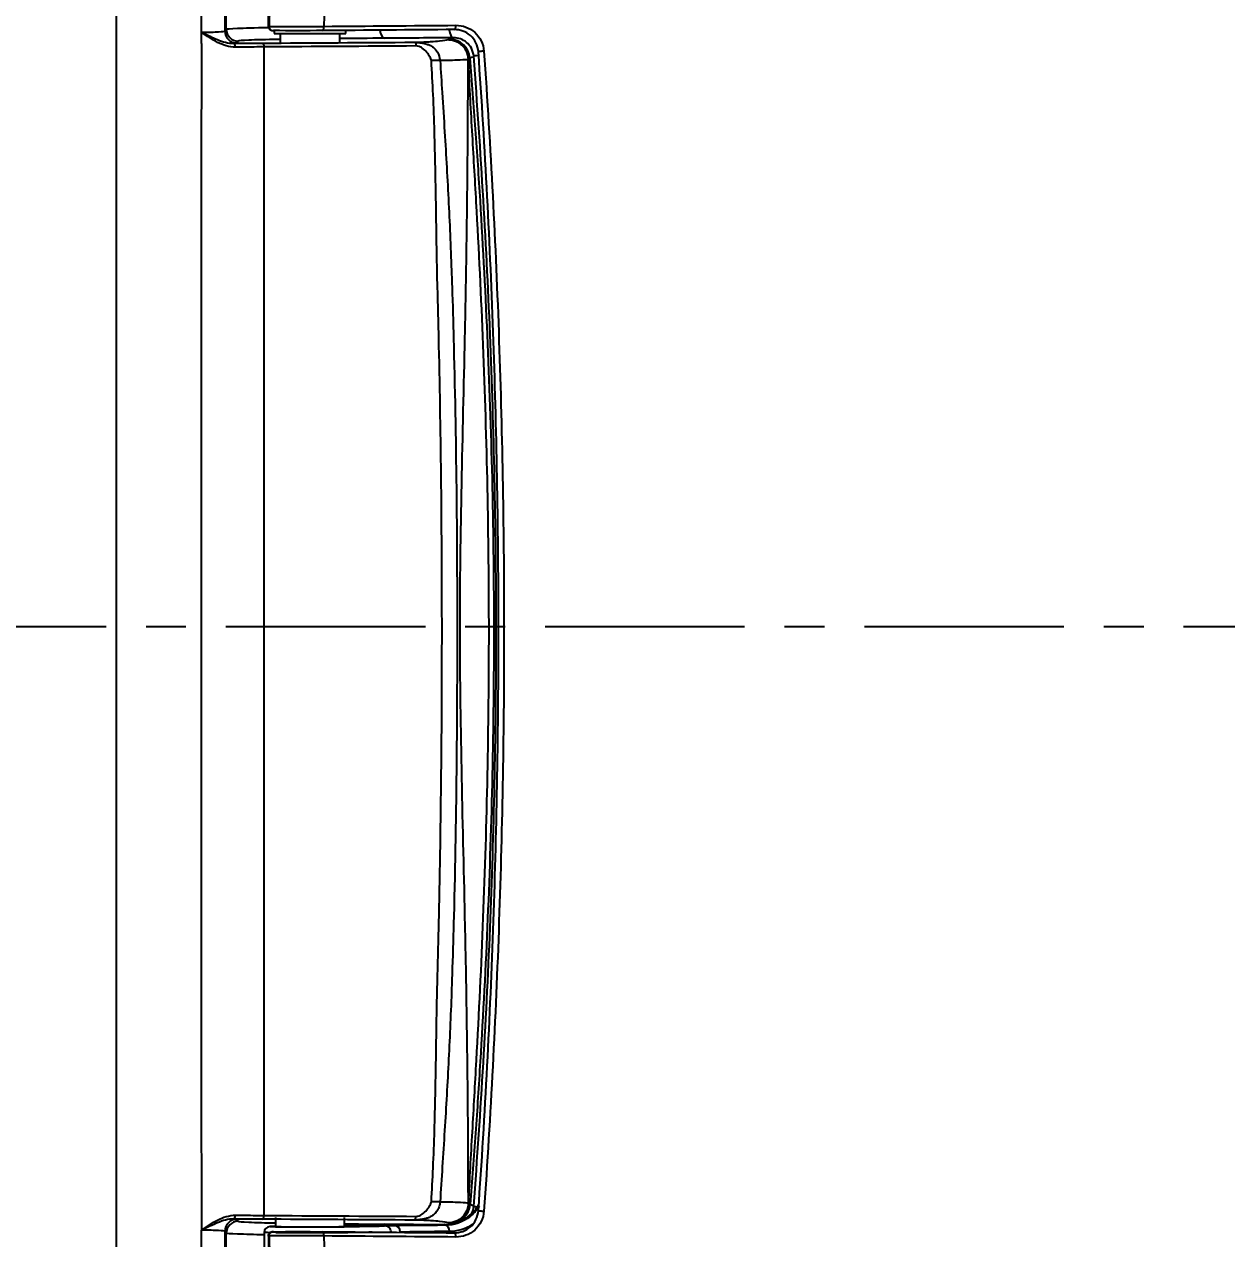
# Model space of a CAD drawing. Extents: x 2340 to 8415, y -46 to 2482.
# Drawn here: x 2671.3 to 2972.6, y 1547.7 to 1852.1 of the extents above; entities that cross this region are included whole.
import ezdxf

# ---------------------------------------------------------------- set-up
doc = ezdxf.new("R2010")
doc.units = 0
doc.header["$LTSCALE"] = 20
doc.header["$MEASUREMENT"] = 0
doc.linetypes.add('CENTER', pattern=[2, 1.25, -0.25, 0.25, -0.25])
doc.layers.get('0').update_dxf_attribs({"linetype": 'CONTINUOUS'})
doc.layers.get('DEFPOINTS').update_dxf_attribs({"linetype": 'CONTINUOUS'})
doc.layers.add('1', color=7, linetype='CONTINUOUS')
doc.layers.add('CENTER', color=2, linetype='CENTER')
doc.styles.get("Standard").update_dxf_attribs({"font": 'NanumGothic.ttf'})
doc.dimstyles.get("Standard").update_dxf_attribs({"dimtxt": 2.7, "dimasz": 2.5, "dimexe": 1.5, "dimexo": 1.5, "dimgap": 1.5, "dimtad": 1, "dimdec": 0, "dimlfac": 10, "dimzin": 0, "dimdsep": 46, "dimtxsty": 'Standard', "dimcen": 0, "dimclrt": 2, "dimadec": 0, "dimazin": 0, "dimtfac": 1, "dimtdec": 0, "dimtmove": 0, "dimatfit": 3, "dimfxl": 0, "dimtolj": 1, "dimtzin": 0, "dimarcsym": 0})

# ---------------------------------------------------------------- blocks, each defined once
blk = doc.blocks.new('*D38')
at = {"color": 3, "lineweight": -2}
for p, q in [((2501.76, 1702.69), (2501.76, 1984)), ((3179.32, 1702.69), (3179.32, 1984)), ((2521.76, 1979), (3159.32, 1979))]:
    blk.add_line(p, q, dxfattribs=at)
at = {"color": 3}
for points in [[(2521.76, 1982.34), (2521.76, 1975.67), (2501.76, 1979)], [(3159.32, 1982.34), (3159.32, 1975.67), (3179.32, 1979)]]:
    blk.add_solid(points, dxfattribs=at)
at = {"layer": 'DEFPOINTS', "color": 0}
for p in [(3179.32, 1979), (2501.76, 1701.19), (3179.32, 1701.19)]:
    blk.add_point(p, dxfattribs=at)
at = {"color": 2, "insert": (2840.54, 2003.16), "char_height": 26, "attachment_point": 5}
blk.add_mtext('\\A1;680', dxfattribs=at)
blk = doc.blocks.new('*D39')
at = {"color": 3, "lineweight": -2}
for p, q in [((2782.46, 1899.59), (3319.79, 1899.59)), ((3314.79, 1879.59), (3314.79, 1520.39)), ((2771.44, 1500.39), (3319.79, 1500.39))]:
    blk.add_line(p, q, dxfattribs=at)
at = {"color": 3}
for points in [[(3311.46, 1879.59), (3318.13, 1879.59), (3314.79, 1899.59)], [(3311.46, 1520.39), (3318.13, 1520.39), (3314.79, 1500.39)]]:
    blk.add_solid(points, dxfattribs=at)
at = {"layer": 'DEFPOINTS', "color": 0}
for p in [(2780.96, 1899.59), (2769.94, 1500.39), (3314.79, 1500.39)]:
    blk.add_point(p, dxfattribs=at)
at = {"color": 2, "insert": (3290.73, 1699.99), "char_height": 26, "attachment_point": 5, "rotation": 90}
blk.add_mtext('\\A1;400', dxfattribs=at)

msp = doc.modelspace()

# ---------------------------------------------------------------- linework, layer by layer
at = {"layer": '1', "color": 0, "linetype": 'Continuous'}
for p, q in [((2721.51, 1850.38), (2721.87, 1850.89)), ((2732.34, 1851.55), (2732.34, 1851.55)), ((2724.87, 1847.89), (2724.51, 1847.38)), ((2733.85, 1850.51), (2733.85, 1849.76)), ((2733.85, 1849.76), (2742.85, 1849.76)), ((2735.35, 1849.76), (2735.35, 1847.19)), ((2742.85, 1849.76), (2751.85, 1849.76)), ((2750.35, 1847.26), (2750.35, 1849.76)), ((2751.85, 1849.76), (2751.85, 1850.55)), ((2724.51, 1552.59), (2724.87, 1552.08)), ((2734.2, 1553.01), (2734.2, 1550.77)), ((2751.5, 1550.77), (2751.5, 1553.01)), ((2721.87, 1549.08), (2721.51, 1549.59)), ((2732.84, 1550.77), (2732.85, 1550.77)), ((2731.35, 1549.26), (2731.35, 1549.27))]:
    msp.add_line(p, q, dxfattribs=at)
for centre, major_axis, ratio, start_param, end_param in [((2724.87, 1850.89), (2.45, -1.73), 0.999885, 3.75542, 5.326109), ((2732.84, 1851.54), (-0.5, 0.01), 0.054129, 5.230297, 6.284099), ((2732.84, 1851.49), (-0.499, -0.036), 0.024369, 0.000478, 1.049964), ((2745.92, 1851.51), (-0.008, 1), 0.423618, 3.122325, 4.767864), ((2778.87, 1851.71), (0.02, -3), 0.411135, 5.035979, 6.269598), ((2779.03, 1851.77), (-0.008, 1), 0.396739, 3.122579, 4.785283), ((2724.51, 1850.38), (2.45, -1.73), 0.999885, 3.75542, 5.326109), ((2761.56, 1851.61), (0.02, -3), 0.435524, 5.04799, 6.269426), ((2777.92, 1843.27), (-1.17, 4.86), 0.998599, 4.550923, 6.046909), ((2777.92, 1843.27), (-0.16, 5), 0.929784, 4.704276, 6.249532), ((2723.71, 1846.33), (-0.006, 1), 0.429772, 4.757219, 6.269468), ((2786.06, 1845.28), (0.998, 0.067), 0.052634, 1.169564, 3.15907), ((2777.92, 1843.27), (4.98, 0.41), 0.148704, 5.901773, 6.230351), ((2786.86, 1844.35), (-2.99, -0.23), 0.022613, 5.349861, 6.278006), ((2777.98, 1556.68), (-0.16, -5), 0.930142, 0.033736, 1.583584), ((2777.98, 1556.68), (-1.21, -4.85), 0.998696, 0.245025, 1.741004), ((2777.98, 1556.68), (-4.98, 0.41), 0.162226, 3.19261, 3.522861), ((2786.86, 1555.62), (-2.99, 0.23), 0.022611, 0.005177, 0.770866), ((2724.51, 1549.59), (2.45, 1.73), 0.999885, 0.957077, 2.527765), ((2723.71, 1553.64), (-0.006, -1), 0.429745, 0.013717, 1.526132), ((2786.06, 1554.69), (0.998, -0.067), 0.052609, 3.124115, 5.113625), ((2724.87, 1549.08), (2.45, 1.73), 0.999885, 0.957077, 2.527765), ((2742.85, 1550.77), (-8.65, 0), 0.006933, 6.283181, 7.853982), ((2742.85, 1550.77), (-8.65, 0), 0.006933, 1.570796, 3.141597), ((2745.92, 1548.47), (-0.008, -1), 0.423618, 1.515321, 3.16086), ((2761.56, 1548.36), (0.02, 3), 0.435525, 0.013759, 0.361859), ((2764.1, 1549.46), (0.02, -1.5), 0.905576, 1.557465, 3.12532), ((2776.78, 1549.58), (0.01, -1.5), 0.660019, 1.585634, 3.132405), ((2732.84, 1548.49), (-0.499, 0.036), 0.024369, 5.233221, 6.282872), ((2732.84, 1548.43), (0.5, 0.01), 0.054129, 3.13887, 4.194481), ((2779.03, 1548.21), (-0.008, -1), 0.396739, 1.497902, 3.160607)]:
    msp.add_ellipse(centre, major_axis=major_axis, ratio=ratio, start_param=start_param, end_param=end_param, dxfattribs=at)
for points, knots in [([(2741.59, 1500.39), (2727.68, 1500.4), (2713.78, 1500.46), (2681.13, 1500.96), (2662.39, 1501.51), (2634.31, 1503.84), (2624.93, 1504.89), (2606.37, 1507.88), (2597.19, 1509.84), (2579.18, 1515.33), (2570.39, 1518.89), (2554.18, 1528.23), (2546.61, 1534.17), (2537.13, 1544.44), (2534.23, 1548.1), (2528.95, 1555.86), (2526.54, 1559.97), (2520.16, 1572.52), (2516.9, 1581.27), (2511.61, 1599.24), (2509.6, 1608.48), (2506.42, 1626.87), (2505.24, 1636.08), (2502.48, 1663.77), (2501.74, 1682.29), (2501.78, 1719.42), (2502.6, 1738.09), (2505.49, 1765.97), (2506.73, 1775.22), (2510.04, 1793.6), (2512.13, 1802.77), (2517.55, 1820.54), (2520.89, 1829.17), (2527.4, 1841.51), (2529.85, 1845.55), (2535.29, 1853.24), (2538.25, 1856.85), (2547.93, 1866.94), (2555.57, 1872.71), (2571.94, 1881.78), (2580.78, 1885.22), (2598.74, 1890.5), (2607.83, 1892.37), (2626.16, 1895.23), (2635.39, 1896.24), (2663.2, 1898.49), (2681.89, 1899.03), (2714.35, 1899.52), (2728.18, 1899.57), (2744, 1899.58)], [0, 0, 0, 0, 0.054995, 0.054995, 0.129163, 0.129163, 0.166246, 0.166246, 0.20333, 0.20333, 0.240414, 0.240414, 0.277498, 0.277498, 0.296039, 0.296039, 0.314581, 0.314581, 0.351665, 0.351665, 0.388749, 0.388749, 0.425833, 0.425833, 0.5, 0.5, 0.574167, 0.574167, 0.611251, 0.611251, 0.648335, 0.648335, 0.685419, 0.685419, 0.703961, 0.703961, 0.722502, 0.722502, 0.759586, 0.759586, 0.79667, 0.79667, 0.833754, 0.833754, 0.870837, 0.870837, 0.945005, 0.945005, 1, 1, 1, 1]), ([(3179.32, 1699.99), (3179.32, 1710.48), (3178.22, 1720.96), (3173.91, 1741.39), (3170.72, 1751.24), (3162.32, 1770.21), (3157.04, 1779.4), (3147.99, 1791.91), (3144.77, 1795.9), (3137.96, 1803.54), (3134.34, 1807.17), (3123.21, 1817.8), (3115.29, 1824.5), (3098.67, 1836.89), (3090.05, 1842.53), (3072.21, 1852.78), (3062.99, 1857.38), (3043.93, 1865.52), (3034.14, 1868.96), (3004.76, 1878.63), (2984.89, 1883.89), (2944.61, 1892.08), (2924.14, 1895.01), (2893.21, 1897.64), (2882.9, 1898.22), (2862.31, 1898.79), (2852.03, 1898.71), (2831.59, 1898.64), (2821.43, 1898.59), (2806.32, 1898.44), (2801.29, 1898.39), (2791.57, 1898.25), (2786.86, 1898.17), (2782.29, 1898.08)], [0, 0, 0, 0, 0.0625, 0.0625, 0.125, 0.125, 0.1875, 0.1875, 0.21875, 0.21875, 0.25, 0.25, 0.3125, 0.3125, 0.375, 0.375, 0.4375, 0.4375, 0.5, 0.5, 0.625, 0.625, 0.75, 0.75, 0.8125, 0.8125, 0.875, 0.875, 0.9375, 0.9375, 0.96875, 0.96875, 1, 1, 1, 1]), ([(2782.34, 1895.29), (2801.24, 1895.53), (2820.37, 1895.68), (2849.56, 1895.74), (2859.38, 1895.8), (2879.2, 1895.42), (2889.13, 1895), (2918.97, 1892.98), (2938.9, 1890.57), (2968.83, 1885), (2978.82, 1882.82), (2998.78, 1877.77), (3008.77, 1874.89), (3028.46, 1868.56), (3038.22, 1865.18), (3057.3, 1857.36), (3066.62, 1852.92), (3084.79, 1842.89), (3093.69, 1837.26), (3110.56, 1825.02), (3118.56, 1818.41), (3129.88, 1807.7), (3133.56, 1804.02), (3140.58, 1796.27), (3143.92, 1792.16), (3153.15, 1779.46), (3158.34, 1770.46), (3164.67, 1756.15), (3166.55, 1751.22), (3169.75, 1741.22), (3171.08, 1736.17), (3174.25, 1720.89), (3175.31, 1710.53), (3175.31, 1699.99)], [0, 0, 0, 0, 0.125, 0.125, 0.1875, 0.1875, 0.25, 0.25, 0.375, 0.375, 0.4375, 0.4375, 0.5, 0.5, 0.5625, 0.5625, 0.625, 0.625, 0.6875, 0.6875, 0.75, 0.75, 0.78125, 0.78125, 0.8125, 0.8125, 0.875, 0.875, 0.90625, 0.90625, 0.9375, 0.9375, 1, 1, 1, 1]), ([(3174.34, 1699.99), (3174.34, 1710.5), (3173.28, 1720.84), (3170.11, 1736.08), (3168.78, 1741.11), (3165.58, 1751.09), (3163.7, 1756), (3157.36, 1770.26), (3152.18, 1779.23), (3142.93, 1791.88), (3139.6, 1795.97), (3132.59, 1803.68), (3128.91, 1807.34), (3117.61, 1818.01), (3109.62, 1824.59), (3092.78, 1836.77), (3083.9, 1842.37), (3065.78, 1852.35), (3056.48, 1856.77), (3037.44, 1864.54), (3027.71, 1867.91), (3008.08, 1874.22), (2998.11, 1877.09), (2978.21, 1882.11), (2968.26, 1884.28), (2938.41, 1889.82), (2918.55, 1892.21), (2888.8, 1894.2), (2878.89, 1894.6), (2859.14, 1894.95), (2849.35, 1894.9), (2820.25, 1894.82), (2801.18, 1894.66), (2782.35, 1894.4)], [0, 0, 0, 0, 0.0625, 0.0625, 0.09375, 0.09375, 0.125, 0.125, 0.1875, 0.1875, 0.21875, 0.21875, 0.25, 0.25, 0.3125, 0.3125, 0.375, 0.375, 0.4375, 0.4375, 0.5, 0.5, 0.5625, 0.5625, 0.625, 0.625, 0.75, 0.75, 0.8125, 0.8125, 0.875, 0.875, 1, 1, 1, 1]), ([(2694.3, 1890.7), (2694.3, 1889.25), (2694.3, 1887.8), (2694.3, 1877.49), (2694.3, 1868.63), (2694.3, 1842.03), (2694.3, 1824.29), (2694.3, 1788.78), (2694.3, 1771.03), (2694.3, 1735.51), (2694.3, 1717.75), (2694.3, 1682.22), (2694.3, 1664.46), (2694.3, 1628.94), (2694.3, 1611.18), (2694.3, 1575.69), (2694.3, 1557.94), (2694.3, 1529.89), (2694.3, 1519.58), (2694.3, 1509.27)], [0, 0, 0, 0, 0.011429, 0.011429, 0.081225, 0.081225, 0.220815, 0.220815, 0.360405, 0.360405, 0.499996, 0.499996, 0.639586, 0.639586, 0.779177, 0.779177, 0.918767, 0.918767, 1, 1, 1, 1]), ([(2721.54, 1891.91), (2721.53, 1884.5), (2721.53, 1877.09), (2721.52, 1863.24), (2721.52, 1856.81), (2721.51, 1850.38)], [0, 0, 0, 0, 0.535674, 0.535674, 1, 1, 1, 1]), ([(2721.87, 1850.89), (2721.87, 1857.71), (2721.87, 1864.54), (2721.87, 1878.37), (2721.87, 1885.37), (2721.87, 1892.37)], [0, 0, 0, 0, 0.493654, 0.493654, 1, 1, 1, 1]), ([(2733.64, 1892.26), (2733.45, 1886.59), (2733.28, 1880.91), (2733.04, 1871.81), (2732.96, 1868.4), (2732.78, 1860.51), (2732.68, 1856.04), (2732.59, 1851.57)], [0, 0, 0, 0, 0.418924, 0.418924, 0.670645, 0.670645, 1, 1, 1, 1]), ([(2721.87, 1850.89), (2721.93, 1850.96), (2722.88, 1851.04), (2726.4, 1851.17), (2729, 1851.24), (2732.3, 1851.3)], [0, 0, 0, 0, 0.50316, 0.50316, 1, 1, 1, 1]), ([(2732.35, 1851.45), (2732.35, 1851.44), (2732.33, 1851.34), (2732.41, 1851.15), (2732.57, 1850.92), (2732.8, 1850.73), (2733.14, 1850.58), (2733.46, 1850.52), (2733.67, 1850.51), (2733.72, 1850.51)], [0, 0, 0, 0, 0.013243, 0.170216, 0.31428, 0.468179, 0.65727, 0.916017, 1, 1, 1, 1]), ([(2732.59, 1851.57), (2734.68, 1851.56), (2737.02, 1851.55), (2741.75, 1851.55), (2744.17, 1851.55), (2746.34, 1851.57)], [0, 0, 0, 0, 0.5, 0.5, 1, 1, 1, 1]), ([(2732.59, 1851.46), (2732.6, 1851.38), (2732.61, 1851.3), (2732.66, 1851.15), (2732.69, 1851.08), (2732.79, 1850.93), (2732.86, 1850.85), (2733.05, 1850.69), (2733.18, 1850.62), (2733.32, 1850.57), (2733.34, 1850.56), (2733.42, 1850.54), (2733.48, 1850.53), (2733.57, 1850.52), (2733.6, 1850.51), (2733.64, 1850.51), (2733.66, 1850.51), (2733.68, 1850.51), (2733.69, 1850.51), (2733.7, 1850.51), (2733.7, 1850.51), (2733.71, 1850.51), (2733.71, 1850.51), (2733.71, 1850.51), (2733.72, 1850.51), (2733.72, 1850.51)], [0, 0, 0, 0, 0.141477, 0.141477, 0.271398, 0.271398, 0.468744, 0.468744, 0.730227, 0.730227, 0.768471, 0.768471, 0.884763, 0.884763, 0.940751, 0.940751, 0.969329, 0.969329, 0.984097, 0.984097, 0.991747, 0.991747, 0.996248, 0.996248, 1, 1, 1, 1]), ([(2785.06, 1845.22), (2784.95, 1846.81), (2784.17, 1848.31), (2781.9, 1850.28), (2780.45, 1850.78), (2779.03, 1850.77)], [0, 0, 0, 0, 0.5, 0.5, 1, 1, 1, 1]), ([(2779.43, 1851.84), (2781.11, 1851.86), (2782.81, 1851.25), (2785.44, 1848.93), (2786.32, 1847.19), (2786.44, 1845.36)], [0, 0, 0, 0, 0.5, 0.5, 1, 1, 1, 1]), ([(2715.69, 1850.09), (2717.42, 1850.12), (2718.9, 1850.16), (2720.93, 1850.26), (2721.5, 1850.32), (2721.51, 1850.38)], [0, 0, 0, 0, 0.5, 0.5, 1, 1, 1, 1]), ([(2715.69, 1850.09), (2717.05, 1849.44), (2718.37, 1848.79), (2721.01, 1847.74), (2722.35, 1847.32), (2723.71, 1847.33)], [0, 0, 0, 0, 0.5, 0.5, 1, 1, 1, 1]), ([(2724.14, 1846.37), (2722.6, 1846.37), (2721.09, 1846.87), (2718.3, 1848.27), (2716.99, 1849.17), (2715.69, 1850.09)], [0, 0, 0, 0, 0.5, 0.5, 1, 1, 1, 1]), ([(2735.22, 1848.32), (2735.13, 1848.32), (2735.05, 1848.32), (2731.76, 1848.25), (2729.23, 1848.18), (2725.83, 1848.04), (2724.92, 1847.96), (2724.87, 1847.89)], [0, 0, 0, 0, 0.012376, 0.012376, 0.506188, 0.506188, 1, 1, 1, 1]), ([(2769.02, 1847.59), (2769.85, 1847.61), (2770.7, 1847.64), (2772.02, 1847.69), (2772.56, 1847.72), (2774, 1847.8), (2774.69, 1847.86), (2776.39, 1848.02), (2777.03, 1848.14), (2777.47, 1848.25)], [0, 0, 0, 0, 0.125, 0.125, 0.25, 0.25, 0.5, 0.5, 1, 1, 1, 1]), ([(2777.47, 1848.25), (2777.48, 1848.25), (2777.5, 1848.25), (2777.54, 1848.26), (2777.56, 1848.26), (2777.61, 1848.26), (2777.64, 1848.26), (2777.74, 1848.27), (2777.82, 1848.27), (2777.92, 1848.27)], [0, 0, 0, 0, 0.256445, 0.256445, 0.437413, 0.437413, 0.618381, 0.618381, 1, 1, 1, 1]), ([(2777.47, 1848.25), (2777.84, 1848.22), (2778.55, 1848.18), (2779.53, 1847.84), (2780.34, 1847.37), (2781.21, 1846.63), (2782.19, 1845.33), (2782.37, 1844.02), (2782.47, 1843.27)], [0, 0, 0, 0, 0.142191, 0.273146, 0.392853, 0.501305, 0.712087, 1, 1, 1, 1]), ([(2783.87, 1844.13), (2783.76, 1845.53), (2783.04, 1846.78), (2781.15, 1848.35), (2780, 1848.72), (2778.87, 1848.71)], [0, 0, 0, 0, 0.5, 0.5, 1, 1, 1, 1]), ([(2715.71, 1552.7), (2715.7, 1566.22), (2715.69, 1579.74), (2715.67, 1611.04), (2715.66, 1628.83), (2715.66, 1664.41), (2715.65, 1682.2), (2715.65, 1717.78), (2715.66, 1735.56), (2715.66, 1771.14), (2715.67, 1788.93), (2715.69, 1820.23), (2715.7, 1833.75), (2715.71, 1847.27)], [0, 0, 0, 0, 0.137733, 0.137733, 0.318866, 0.318866, 0.5, 0.5, 0.681133, 0.681133, 0.862266, 0.862266, 1, 1, 1, 1]), ([(2731.3, 1846.42), (2730.7, 1846.42), (2730.1, 1846.41), (2727.71, 1846.4), (2725.93, 1846.39), (2724.14, 1846.37)], [0, 0, 0, 0, 0.251899, 0.251899, 1, 1, 1, 1]), ([(2731.3, 1846.42), (2731.3, 1839.96), (2731.3, 1826.9), (2731.29, 1807), (2731.3, 1786.57), (2731.3, 1765.63), (2731.3, 1744.23), (2731.3, 1722.37), (2731.3, 1694.69), (2731.3, 1661.78), (2731.3, 1624.37), (2731.3, 1588.42), (2731.3, 1565.01), (2731.3, 1553.55)], [0, 0, 0, 0, 0.066191, 0.133976, 0.203874, 0.275483, 0.348428, 0.423009, 0.499413, 0.631812, 0.760009, 0.882497, 1, 1, 1, 1]), ([(2769.02, 1847.59), (2769.29, 1847.58), (2769.89, 1847.56), (2770.68, 1847.46), (2771.43, 1847.32), (2772.14, 1847.14), (2772.9, 1846.87), (2773.9, 1846.27), (2775.04, 1845.01), (2775.3, 1843.74), (2775.44, 1843.01)], [0, 0, 0, 0, 0.090967, 0.203322, 0.300618, 0.395617, 0.49031, 0.599392, 0.771062, 1, 1, 1, 1]), ([(2773.26, 1842.99), (2773.23, 1843.13), (2773.16, 1843.48), (2772.88, 1843.99), (2772.54, 1844.53), (2771.94, 1845.31), (2771.18, 1846.04), (2770.22, 1846.57), (2769.67, 1846.63), (2769.42, 1846.66)], [0, 0, 0, 0, 0.075645, 0.181402, 0.299122, 0.412119, 0.695985, 0.857094, 1, 1, 1, 1]), ([(2785.06, 1554.76), (2785.87, 1566.83), (2786.64, 1578.92), (2787.9, 1603.11), (2788.42, 1615.21), (2789.68, 1651.53), (2790.1, 1675.77), (2790.1, 1724.23), (2789.68, 1748.47), (2788.42, 1784.78), (2787.9, 1796.88), (2786.64, 1821.06), (2785.87, 1833.14), (2785.06, 1845.22)], [0, 0, 0, 0, 0.125, 0.125, 0.25, 0.25, 0.5, 0.5, 0.75, 0.75, 0.875, 0.875, 1, 1, 1, 1]), ([(2786.44, 1845.36), (2787.25, 1833.27), (2788.01, 1821.18), (2789.26, 1796.97), (2789.79, 1784.86), (2791.04, 1748.51), (2791.46, 1724.25), (2791.46, 1675.74), (2791.04, 1651.49), (2789.79, 1615.13), (2789.26, 1603.01), (2788.01, 1578.8), (2787.25, 1566.7), (2786.44, 1554.62)], [0, 0, 0, 0, 0.125, 0.125, 0.25, 0.25, 0.5, 0.5, 0.75, 0.75, 0.875, 0.875, 1, 1, 1, 1]), ([(2773.26, 1556.99), (2773.42, 1559.82), (2773.74, 1565.77), (2774.16, 1577.69), (2774.44, 1592.72), (2774.63, 1607.62), (2774.97, 1619.54), (2775.67, 1649.32), (2776.04, 1688.4), (2775.81, 1736.07), (2775.37, 1762.88), (2774.97, 1780.42), (2774.62, 1792.34), (2774.45, 1807.25), (2774.16, 1822.28), (2773.75, 1834.2), (2773.42, 1840.15), (2773.26, 1842.99)], [0, 0, 0, 0, 0.029831, 0.062543, 0.125097, 0.187627, 0.218876, 0.250123, 0.499987, 0.628375, 0.749862, 0.781072, 0.812356, 0.874894, 0.937459, 0.970167, 1, 1, 1, 1]), ([(2782.47, 1843.27), (2782.05, 1843.21), (2781.46, 1843.16), (2779.96, 1843.09), (2779.37, 1843.07), (2777.79, 1843.03), (2776.84, 1843.02), (2775.44, 1843.01)], [0, 0, 0, 0, 0.5, 0.5, 0.75, 0.75, 1, 1, 1, 1]), ([(2775.44, 1843.01), (2775.62, 1840.33), (2776, 1834.38), (2776.76, 1822.46), (2777.62, 1807.25), (2778.2, 1793.73), (2778.59, 1781.8), (2779.12, 1763.14), (2779.6, 1734.94), (2779.76, 1700.27), (2779.6, 1665.31), (2779.13, 1637.18), (2778.59, 1618.24), (2778.21, 1606.31), (2777.75, 1595.7), (2777.11, 1583.77), (2776.58, 1574.77), (2776.01, 1565.83), (2775.63, 1559.88), (2775.44, 1556.96)], [0, 0, 0, 0, 0.028173, 0.06257, 0.125197, 0.187788, 0.204406, 0.25027, 0.383391, 0.500005, 0.613654, 0.749744, 0.794877, 0.81223, 0.874806, 0.906139, 0.937421, 0.969313, 1, 1, 1, 1]), ([(2782.53, 1556.69), (2782.51, 1562), (2782.49, 1572.77), (2782.34, 1589.73), (2782.1, 1607.56), (2781.62, 1632.27), (2780.85, 1663.08), (2780.26, 1699.99), (2780.81, 1736.84), (2781.57, 1767.59), (2782.05, 1792.31), (2782.28, 1809.8), (2782.43, 1826.8), (2782.45, 1837.57), (2782.47, 1843.27)], [0, 0, 0, 0, 0.055671, 0.112952, 0.17796, 0.242792, 0.372066, 0.500308, 0.628134, 0.756842, 0.821742, 0.886928, 0.940194, 1, 1, 1, 1]), ([(2782.57, 1843.38), (2782.55, 1843.38), (2782.53, 1843.37), (2782.51, 1843.35), (2782.5, 1843.34), (2782.49, 1843.33), (2782.48, 1843.32), (2782.47, 1843.3), (2782.47, 1843.28), (2782.47, 1843.27), (2782.47, 1843.27), (2782.47, 1843.27)], [0, 0, 0, 0, 0.369204, 0.369204, 0.548341, 0.548341, 0.731604, 0.731604, 0.999896, 0.999896, 1, 1, 1, 1]), ([(2782.63, 1556.6), (2782.83, 1562.58), (2783.2, 1568.54), (2783.89, 1580.46), (2784.24, 1586.42), (2785.22, 1604.3), (2785.8, 1616.23), (2786.74, 1640.1), (2787.1, 1652.03), (2787.58, 1675.92), (2787.7, 1687.88), (2787.71, 1723.81), (2787.2, 1747.83), (2785.77, 1783.66), (2785.18, 1795.59), (2784.18, 1813.49), (2783.83, 1819.46), (2783.14, 1831.41), (2782.77, 1837.38), (2782.57, 1843.38)], [0, 0, 0, 0, 0.0625, 0.0625, 0.125, 0.125, 0.25, 0.25, 0.375, 0.375, 0.5, 0.5, 0.75, 0.75, 0.875, 0.875, 0.9375, 0.9375, 1, 1, 1, 1]), ([(2782.9, 1843.64), (2783.15, 1840.68), (2783.38, 1837.7), (2783.83, 1831.74), (2784.05, 1828.76), (2784.68, 1819.81), (2785.08, 1813.84), (2786.19, 1795.92), (2786.82, 1783.97), (2788.36, 1748.09), (2788.91, 1724.07), (2788.91, 1688.02), (2788.77, 1676), (2788.25, 1651.99), (2787.86, 1639.99), (2786.85, 1616.03), (2786.23, 1604.05), (2785.13, 1586.12), (2784.74, 1580.14), (2784.1, 1571.19), (2783.89, 1568.21), (2783.43, 1562.25), (2783.2, 1559.27), (2782.96, 1556.31)], [0, 0, 0, 0, 0.03125, 0.03125, 0.0625, 0.0625, 0.125, 0.125, 0.25, 0.25, 0.5, 0.5, 0.625, 0.625, 0.75, 0.75, 0.875, 0.875, 0.9375, 0.9375, 0.96875, 0.96875, 1, 1, 1, 1]), ([(2783.87, 1555.84), (2785.69, 1579.82), (2787.11, 1603.82), (2788.55, 1639.87), (2788.91, 1651.89), (2789.4, 1675.92), (2789.52, 1687.94), (2789.52, 1711.99), (2789.4, 1724.03), (2788.91, 1748.07), (2788.55, 1760.09), (2787.11, 1796.13), (2785.69, 1820.14), (2783.87, 1844.13)], [0, 0, 0, 0, 0.25, 0.25, 0.375, 0.375, 0.5, 0.5, 0.625, 0.625, 0.75, 0.75, 1, 1, 1, 1]), ([(3175.31, 1699.99), (3175.31, 1688.62), (3174.08, 1677.47), (3170.4, 1661.07), (3168.86, 1655.66), (3165.14, 1644.96), (3162.96, 1639.7), (3155.62, 1624.5), (3149.62, 1615.01), (3138.94, 1601.77), (3135.1, 1597.58), (3127.15, 1589.6), (3123.04, 1585.76), (3110.32, 1574.71), (3101.3, 1567.93), (3082.34, 1555.58), (3072.57, 1550.1), (3057.49, 1542.85), (3052.4, 1540.59), (3042.08, 1536.39), (3036.84, 1534.46), (3021.04, 1528.91), (3010.33, 1525.53), (2978.05, 1516.56), (2956.47, 1512.2), (2913.37, 1506.34), (2891.78, 1504.84), (2859.63, 1504.17), (2849.03, 1504.23), (2828.02, 1504.28), (2817.62, 1504.33), (2786.64, 1504.59), (2766.3, 1504.88), (2746.17, 1505.22)], [0, 0, 0, 0, 0.0625, 0.0625, 0.09375, 0.09375, 0.125, 0.125, 0.1875, 0.1875, 0.21875, 0.21875, 0.25, 0.25, 0.3125, 0.3125, 0.375, 0.375, 0.40625, 0.40625, 0.4375, 0.4375, 0.5, 0.5, 0.625, 0.625, 0.75, 0.75, 0.8125, 0.8125, 0.875, 0.875, 1, 1, 1, 1]), ([(2746.61, 1506.13), (2766.67, 1505.78), (2786.94, 1505.47), (2817.8, 1505.2), (2828.17, 1505.14), (2849.1, 1505.08), (2859.66, 1505.01), (2891.69, 1505.66), (2913.2, 1507.15), (2956.14, 1512.97), (2977.64, 1517.32), (3009.8, 1526.25), (3020.48, 1529.63), (3036.22, 1535.16), (3041.44, 1537.08), (3051.73, 1541.26), (3056.81, 1543.5), (3071.83, 1550.72), (3081.58, 1556.16), (3100.47, 1568.45), (3109.47, 1575.21), (3122.16, 1586.22), (3126.26, 1590.04), (3134.18, 1597.98), (3138.01, 1602.15), (3148.68, 1615.33), (3154.68, 1624.77), (3162.01, 1639.91), (3164.19, 1645.15), (3167.9, 1655.82), (3169.44, 1661.21), (3173.11, 1677.54), (3174.34, 1688.65), (3174.34, 1699.99)], [0, 0, 0, 0, 0.125, 0.125, 0.1875, 0.1875, 0.25, 0.25, 0.375, 0.375, 0.5, 0.5, 0.5625, 0.5625, 0.59375, 0.59375, 0.625, 0.625, 0.6875, 0.6875, 0.75, 0.75, 0.78125, 0.78125, 0.8125, 0.8125, 0.875, 0.875, 0.90625, 0.90625, 0.9375, 0.9375, 1, 1, 1, 1]), ([(2751.89, 1502.64), (2756.4, 1502.52), (2760.99, 1502.4), (2770.31, 1502.16), (2775.08, 1502.05), (2789.68, 1501.74), (2799.93, 1501.59), (2821.24, 1501.39), (2832.29, 1501.33), (2854.29, 1501.26), (2865.32, 1501.21), (2898.28, 1502.35), (2920.14, 1504.43), (2963.56, 1511.29), (2985.16, 1516.08), (3017.21, 1525.38), (3027.75, 1528.8), (3048.56, 1536.29), (3058.73, 1540.59), (3078.49, 1550.55), (3088.14, 1556.2), (3106.65, 1568.74), (3115.43, 1575.55), (3132.04, 1590.27), (3139.96, 1598.09), (3153.97, 1615.72), (3159.85, 1625.16), (3169.46, 1645.23), (3173.19, 1655.97), (3178.08, 1677.67), (3179.32, 1688.72), (3179.32, 1699.99)], [0, 0, 0, 0, 0.03125, 0.03125, 0.0625, 0.0625, 0.125, 0.125, 0.1875, 0.1875, 0.25, 0.25, 0.375, 0.375, 0.5, 0.5, 0.5625, 0.5625, 0.625, 0.625, 0.6875, 0.6875, 0.75, 0.75, 0.8125, 0.8125, 0.875, 0.875, 0.9375, 0.9375, 1, 1, 1, 1]), ([(2775.44, 1556.96), (2775.38, 1556.57), (2775.28, 1555.84), (2774.84, 1554.89), (2774.3, 1554.17), (2773.67, 1553.58), (2772.92, 1553.12), (2772.15, 1552.83), (2771.42, 1552.65), (2770.66, 1552.51), (2769.88, 1552.41), (2769.28, 1552.39), (2769.01, 1552.38)], [0, 0, 0, 0, 0.122728, 0.230245, 0.323367, 0.403358, 0.500353, 0.606583, 0.701275, 0.798608, 0.910985, 1, 1, 1, 1]), ([(2769.41, 1553.32), (2769.58, 1553.33), (2769.92, 1553.35), (2770.44, 1553.54), (2771.23, 1553.99), (2771.93, 1554.66), (2772.53, 1555.44), (2772.87, 1555.98), (2773.16, 1556.49), (2773.23, 1556.84), (2773.26, 1556.99)], [0, 0, 0, 0, 0.092648, 0.192303, 0.3025, 0.586789, 0.698617, 0.817948, 0.923745, 1, 1, 1, 1]), ([(2775.44, 1556.96), (2776.87, 1556.96), (2777.83, 1556.94), (2779.42, 1556.9), (2780.03, 1556.88), (2781.53, 1556.8), (2782.11, 1556.75), (2782.53, 1556.69)], [0, 0, 0, 0, 0.25, 0.25, 0.5, 0.5, 1, 1, 1, 1]), ([(2776.59, 1551.28), (2778.75, 1551.3), (2781.01, 1552.01), (2783.78, 1554.32), (2784.55, 1555.23), (2785.15, 1556.27)], [0, 0, 0, 0, 0.690815, 0.690815, 1, 1, 1, 1]), ([(2785.21, 1555.85), (2784.61, 1554.87), (2783.87, 1554.03), (2781.11, 1551.76), (2778.83, 1551.09), (2776.78, 1551.08)], [0, 0, 0, 0, 0.295976, 0.295976, 1, 1, 1, 1]), ([(2782.53, 1556.69), (2782.52, 1555.39), (2781.98, 1554.09), (2780.13, 1552.25), (2778.84, 1551.71), (2777.53, 1551.71)], [0, 0, 0, 0, 0.5, 0.5, 1, 1, 1, 1]), ([(2782.53, 1556.69), (2782.53, 1556.69), (2782.53, 1556.69), (2782.53, 1556.68), (2782.53, 1556.68), (2782.53, 1556.66), (2782.54, 1556.64), (2782.56, 1556.62), (2782.57, 1556.62), (2782.59, 1556.6), (2782.61, 1556.6), (2782.63, 1556.6)], [0, 0, 0, 0, 0.000101, 0.000101, 0.122806, 0.122806, 0.422798, 0.422798, 0.713685, 0.713685, 1, 1, 1, 1]), ([(2715.69, 1549.88), (2716.98, 1550.79), (2718.29, 1551.7), (2721.07, 1553.09), (2722.59, 1553.61), (2724.14, 1553.6)], [0, 0, 0, 0, 0.5, 0.5, 1, 1, 1, 1]), ([(2723.71, 1552.64), (2722.35, 1552.66), (2721.02, 1552.24), (2718.38, 1551.18), (2717.05, 1550.53), (2715.69, 1549.88)], [0, 0, 0, 0, 0.5, 0.5, 1, 1, 1, 1]), ([(2724.14, 1553.6), (2724.74, 1553.59), (2725.35, 1553.59), (2726.84, 1553.58), (2727.73, 1553.58), (2729.51, 1553.56), (2730.41, 1553.56), (2731.3, 1553.55)], [0, 0, 0, 0, 0.251915, 0.251915, 0.625957, 0.625957, 1, 1, 1, 1]), ([(2777.53, 1551.71), (2777.09, 1551.82), (2776.46, 1551.94), (2774.76, 1552.11), (2774.06, 1552.16), (2772.62, 1552.25), (2772.07, 1552.28), (2770.73, 1552.33), (2769.87, 1552.36), (2769.01, 1552.38)], [0, 0, 0, 0, 0.5, 0.5, 0.75, 0.75, 0.875, 0.875, 1, 1, 1, 1]), ([(2779.03, 1549.21), (2780.45, 1549.2), (2781.88, 1549.67), (2784.18, 1551.67), (2784.95, 1553.17), (2785.06, 1554.76)], [0, 0, 0, 0, 0.5, 0.5, 1, 1, 1, 1]), ([(2786.44, 1554.62), (2786.32, 1552.78), (2785.45, 1551.06), (2782.79, 1548.71), (2781.11, 1548.12), (2779.43, 1548.13)], [0, 0, 0, 0, 0.5, 0.5, 1, 1, 1, 1]), ([(2721.51, 1549.59), (2721.5, 1549.65), (2720.94, 1549.71), (2718.9, 1549.81), (2717.43, 1549.86), (2715.7, 1549.88)], [0, 0, 0, 0, 0.5, 0.5, 1, 1, 1, 1]), ([(2724.87, 1552.08), (2724.92, 1552.01), (2725.81, 1551.93), (2728.36, 1551.83), (2729.42, 1551.79), (2731.68, 1551.73), (2732.82, 1551.7), (2734.08, 1551.68)], [0, 0, 0, 0, 0.523661, 0.523661, 0.785492, 0.785492, 1, 1, 1, 1]), ([(2733.72, 1549.47), (2733.59, 1549.47), (2733.3, 1549.44), (2732.91, 1549.31), (2732.6, 1549.1), (2732.42, 1548.83), (2732.33, 1548.63), (2732.34, 1548.53), (2732.35, 1548.52)], [0, 0, 0, 0, 0.216515, 0.467582, 0.666258, 0.831638, 0.989288, 1, 1, 1, 1]), ([(2732.59, 1548.52), (2732.6, 1548.6), (2732.61, 1548.68), (2732.66, 1548.83), (2732.69, 1548.89), (2732.79, 1549.05), (2732.86, 1549.13), (2733.05, 1549.29), (2733.18, 1549.36), (2733.32, 1549.41), (2733.34, 1549.41), (2733.42, 1549.43), (2733.48, 1549.45), (2733.57, 1549.46), (2733.6, 1549.46), (2733.64, 1549.46), (2733.66, 1549.47), (2733.68, 1549.47), (2733.69, 1549.47), (2733.7, 1549.47), (2733.7, 1549.47), (2733.71, 1549.47), (2733.71, 1549.47), (2733.71, 1549.47), (2733.72, 1549.47), (2733.72, 1549.47)], [0, 0, 0, 0, 0.141477, 0.141477, 0.271398, 0.271398, 0.468744, 0.468744, 0.730227, 0.730227, 0.768471, 0.768471, 0.884763, 0.884763, 0.940751, 0.940751, 0.969329, 0.969329, 0.984097, 0.984097, 0.991747, 0.991747, 0.996248, 0.996248, 1, 1, 1, 1]), ([(2734.19, 1550.81), (2734.08, 1550.8), (2733.97, 1550.8), (2733.38, 1550.79), (2732.86, 1550.78), (2732.84, 1550.77)], [0, 0, 0, 0, 0.180757, 0.180757, 1, 1, 1, 1]), ([(2732.85, 1550.77), (2732.85, 1550.75), (2733.7, 1550.73), (2736.65, 1550.71), (2738.78, 1550.7), (2743.32, 1550.69), (2745.74, 1550.7), (2749.76, 1550.71), (2751.37, 1550.73), (2752.59, 1550.75), (2752.84, 1550.76), (2753.5, 1550.77), (2753.83, 1550.78), (2754.88, 1550.8), (2755.62, 1550.82), (2757.97, 1550.86), (2759.7, 1550.89), (2761.55, 1550.92)], [0, 0, 0, 0, 0.125, 0.125, 0.25, 0.25, 0.375, 0.375, 0.5, 0.5, 0.5625, 0.5625, 0.625, 0.625, 0.75, 0.75, 1, 1, 1, 1]), ([(2758.42, 1549.34), (2758.15, 1549.34), (2757.87, 1549.33), (2756.76, 1549.31), (2755.97, 1549.3), (2754.86, 1549.27), (2754.5, 1549.26), (2753.82, 1549.24), (2753.44, 1549.24), (2751.56, 1549.22), (2749.58, 1549.21), (2744.97, 1549.2), (2742.32, 1549.2), (2737.76, 1549.2), (2735.76, 1549.21), (2734.27, 1549.22)], [0, 0, 0, 0, 0.061515, 0.061515, 0.253403, 0.253403, 0.349346, 0.349346, 0.44529, 0.44529, 0.637177, 0.637177, 0.829064, 0.829064, 1, 1, 1, 1]), ([(2753.4, 1551.08), (2756.32, 1551.12), (2759.52, 1551.16), (2767.15, 1551.23), (2771.6, 1551.26), (2776.59, 1551.28)], [0, 0, 0, 0, 0.5, 0.5, 1, 1, 1, 1]), ([(2763.18, 1549.43), (2763.15, 1549.62), (2763.1, 1550.03), (2762.73, 1550.5), (2762.2, 1550.85), (2761.79, 1550.89), (2761.55, 1550.92)], [0, 0, 0, 0, 0.239679, 0.499888, 0.708115, 1, 1, 1, 1]), ([(2776.78, 1551.08), (2774.1, 1551.06), (2771.7, 1551.05), (2767.47, 1551.01), (2765.62, 1550.99), (2764.1, 1550.96)], [0, 0, 0, 0, 0.5, 0.5, 1, 1, 1, 1]), ([(2776.78, 1551.08), (2776.73, 1551.13), (2776.69, 1551.18), (2776.63, 1551.24), (2776.61, 1551.26), (2776.59, 1551.28)], [0, 0, 0, 0, 0.711523, 0.711523, 1, 1, 1, 1]), ([(2777.98, 1551.68), (2777.9, 1551.69), (2777.83, 1551.69), (2777.72, 1551.69), (2777.67, 1551.7), (2777.59, 1551.7), (2777.57, 1551.7), (2777.54, 1551.71), (2777.54, 1551.71), (2777.53, 1551.71)], [0, 0, 0, 0, 0.294269, 0.294269, 0.588536, 0.588536, 0.8828, 0.8828, 1, 1, 1, 1]), ([(2721.87, 1507.6), (2721.87, 1514.6), (2721.87, 1521.6), (2721.87, 1535.43), (2721.87, 1542.26), (2721.87, 1549.08)], [0, 0, 0, 0, 0.506346, 0.506346, 1, 1, 1, 1]), ([(2731.28, 1548.69), (2730.06, 1548.71), (2728.95, 1548.74), (2726.65, 1548.8), (2725.54, 1548.83), (2722.86, 1548.94), (2721.93, 1549.01), (2721.87, 1549.08)], [0, 0, 0, 0, 0.203878, 0.203878, 0.469252, 0.469252, 1, 1, 1, 1]), ([(2733.48, 1508.25), (2733.38, 1511.19), (2733.3, 1514.12), (2733.12, 1520.47), (2733.04, 1523.88), (2732.79, 1534.34), (2732.64, 1541.39), (2732.51, 1548.45)], [0, 0, 0, 0, 0.219348, 0.219348, 0.474113, 0.474113, 1, 1, 1, 1]), ([(2746.34, 1548.41), (2744.17, 1548.42), (2741.78, 1548.43), (2737.05, 1548.43), (2734.68, 1548.42), (2732.59, 1548.4)], [0, 0, 0, 0, 0.5, 0.5, 1, 1, 1, 1]), ([(2732.59, 1548.4), (2732.6, 1548.18), (2732.6, 1547.97), (2732.74, 1540.91), (2732.89, 1534.07), (2733.16, 1523.83), (2733.25, 1520.42), (2733.44, 1513.91), (2733.54, 1510.81), (2733.64, 1507.71)], [0, 0, 0, 0, 0.016152, 0.016152, 0.519727, 0.519727, 0.771522, 0.771522, 1, 1, 1, 1])]:
    msp.add_open_spline(points, degree=3, knots=knots, dxfattribs=at)
for points, degree in [([(2746.61, 1893.84), (2746.51, 1879.78), (2746.42, 1865.68), (2746.34, 1851.57)], 3), ([(2715.69, 1850.09), (2715.69, 1863.97), (2715.7, 1877.84), (2715.7, 1891.7)], 3), ([(2732.74, 1869.48), (2732.49, 1860.53), (2732.35, 1851.55)], 2), ([(2732.34, 1851.58), (2732.33, 1851.52), (2732.35, 1851.45)], 2), ([(2732.59, 1851.57), (2732.59, 1851.53), (2732.59, 1851.5), (2732.59, 1851.46)], 3), ([(2779.03, 1850.77), (2767.92, 1850.68), (2756.88, 1850.6), (2745.92, 1850.51)], 3), ([(2746.34, 1851.57), (2757.3, 1851.66), (2768.33, 1851.75), (2779.43, 1851.84)], 3), ([(2715.69, 1847.27), (2715.69, 1848.21), (2715.69, 1849.15), (2715.69, 1850.09)], 3), ([(2745.92, 1850.51), (2742.07, 1850.48), (2737.51, 1850.48), (2733.72, 1850.51)], 3), ([(2761.56, 1848.61), (2757.53, 1848.58), (2753.76, 1848.55), (2750.26, 1848.52)], 3), ([(2778.87, 1848.71), (2773.06, 1848.68), (2767.29, 1848.64), (2761.56, 1848.61)], 3), ([(2777.92, 1848.27), (2778.52, 1848.42), (2778.78, 1848.56), (2778.87, 1848.71)], 3), ([(2724.51, 1847.38), (2724.5, 1847.36), (2724.23, 1847.34), (2723.71, 1847.33)], 3), ([(2723.71, 1847.33), (2726.1, 1847.34), (2728.48, 1847.36), (2730.86, 1847.37)], 3), ([(2730.86, 1847.37), (2743.48, 1847.45), (2756.2, 1847.52), (2769.02, 1847.59)], 3), ([(2730.86, 1847.37), (2731.08, 1847.36), (2731.28, 1846.92), (2731.3, 1846.42)], 3), ([(2769.42, 1846.66), (2756.61, 1846.58), (2743.9, 1846.5), (2731.3, 1846.42)], 3), ([(2783.87, 1844.13), (2783.82, 1843.97), (2783.56, 1843.8), (2782.9, 1843.64)], 3), ([(2782.96, 1556.31), (2783.58, 1556.16), (2783.82, 1556), (2783.87, 1555.84)], 3), ([(2783.36, 1554.01), (2783.64, 1554.57), (2783.82, 1555.19), (2783.87, 1555.84)], 3), ([(2715.71, 1549.9), (2715.71, 1550.83), (2715.71, 1551.77), (2715.71, 1552.7)], 3), ([(2730.86, 1552.6), (2728.48, 1552.62), (2726.1, 1552.63), (2723.71, 1552.64)], 3), ([(2723.71, 1552.64), (2724.23, 1552.63), (2724.5, 1552.61), (2724.51, 1552.59)], 3), ([(2730.86, 1552.6), (2731.08, 1552.61), (2731.28, 1553.05), (2731.3, 1553.55)], 3), ([(2769.01, 1552.38), (2756.19, 1552.45), (2743.48, 1552.53), (2730.86, 1552.6)], 3), ([(2731.3, 1553.55), (2743.9, 1553.47), (2756.61, 1553.39), (2769.41, 1553.32)], 3), ([(2769.01, 1552.38), (2769.21, 1552.39), (2769.4, 1552.82), (2769.41, 1553.32)], 3), ([(2715.7, 1508.27), (2715.7, 1522.13), (2715.69, 1536), (2715.69, 1549.88)], 3), ([(2721.51, 1549.59), (2721.52, 1535.74), (2721.53, 1521.89), (2721.54, 1508.06)], 3), ([(2732.85, 1550.77), (2732.06, 1550.77), (2731.35, 1550.05), (2731.35, 1549.27)], 3), ([(2733.72, 1549.47), (2737.51, 1549.5), (2742.07, 1549.5), (2745.92, 1549.47)], 3), ([(2745.92, 1549.47), (2756.88, 1549.38), (2767.92, 1549.29), (2779.03, 1549.21)], 3), ([(2751.3, 1551.44), (2754.51, 1551.41), (2757.94, 1551.39), (2761.56, 1551.36)], 3), ([(2751.49, 1551.05), (2752.11, 1551.06), (2752.75, 1551.07), (2753.4, 1551.08)], 3), ([(2761.55, 1550.92), (2751.5, 1550.92)], 1), ([(2764.1, 1550.96), (2763.23, 1550.95), (2762.37, 1550.94), (2761.55, 1550.92)], 3), ([(2761.56, 1551.36), (2766.37, 1551.34), (2771.19, 1551.31), (2776.05, 1551.28)], 3), ([(2765.46, 1549.46), (2768.39, 1549.52), (2772.58, 1549.57), (2777.77, 1549.61)], 3), ([(2777.77, 1549.61), (2779.7, 1549.62), (2781.79, 1550.19), (2783.65, 1551.4)], 3), ([(2778.56, 1551.49), (2778.42, 1551.56), (2778.23, 1551.62), (2777.98, 1551.68)], 3), ([(2731.35, 1549.26), (2731.35, 1538.35), (2731.35, 1527.45)], 2), ([(2732.8, 1549.23), (2731.93, 1549.24), (2731.42, 1549.25), (2731.35, 1549.26)], 3), ([(2732.35, 1548.52), (2732.34, 1548.39)], 1), ([(2732.59, 1548.4), (2732.59, 1548.44), (2732.59, 1548.48), (2732.59, 1548.52)], 3), ([(2779.43, 1548.13), (2768.33, 1548.22), (2757.3, 1548.32), (2746.34, 1548.41)], 3), ([(2746.34, 1548.41), (2746.42, 1534.3), (2746.51, 1520.2), (2746.61, 1506.13)], 3)]:
    msp.add_open_spline(points, degree=degree, dxfattribs=at)
for points, weights in [([(2769.02, 1847.59), (2769.39, 1847.58), (2769.42, 1846.66)], [1, 0.734684778253, 1]), ([(2775.44, 1843.01), (2774.86, 1843.05), (2773.26, 1842.99)], [1, 0.916196809439, 1]), ([(2775.44, 1556.96), (2774.86, 1556.92), (2773.26, 1556.99)], [1, 0.916252383828, 1])]:
    msp.add_rational_spline(points, weights, degree=2, dxfattribs=at)
at = {"layer": 'CENTER', "color": 1, "linetype": 'CENTER', "ltscale": 2}
msp.add_line((2481.76, 1701.19), (3209.83, 1701.19), dxfattribs=at)

# ---------------------------------------------------------------- dimensions: what is measured, and where the dimension line sits
dim = msp.add_linear_dim(base=(3179.32, 1979), p1=(2501.76, 1701.19), p2=(3179.32, 1701.19), text='680', dimstyle='Standard', override={"dimtxt": 26, "dimasz": 20, "dimexe": 5, "dimgap": 10, "dimlfac": 1, "dimzin": 12, "dimpost": '', "dimclrd": 3, "dimclre": 3, "dimazin": 2, "dimarcsym": 1})
dim.commit()
dim.dimension.update_dxf_attribs({"geometry": '*D38', "text_midpoint": (2840.54, 2003.16)})
dim = msp.add_linear_dim(base=(3314.79, 1500.39), p1=(2780.96, 1899.59), p2=(2769.94, 1500.39), angle=90, text='400', dimstyle='Standard', override={"dimtxt": 26, "dimasz": 20, "dimexe": 5, "dimgap": 10, "dimlfac": 1, "dimzin": 12, "dimclrd": 3, "dimclre": 3, "dimazin": 2, "dimarcsym": 1})
dim.commit()
dim.dimension.update_dxf_attribs({"geometry": '*D39', "text_midpoint": (3290.73, 1699.99)})

doc.saveas('drawing.dxf')
